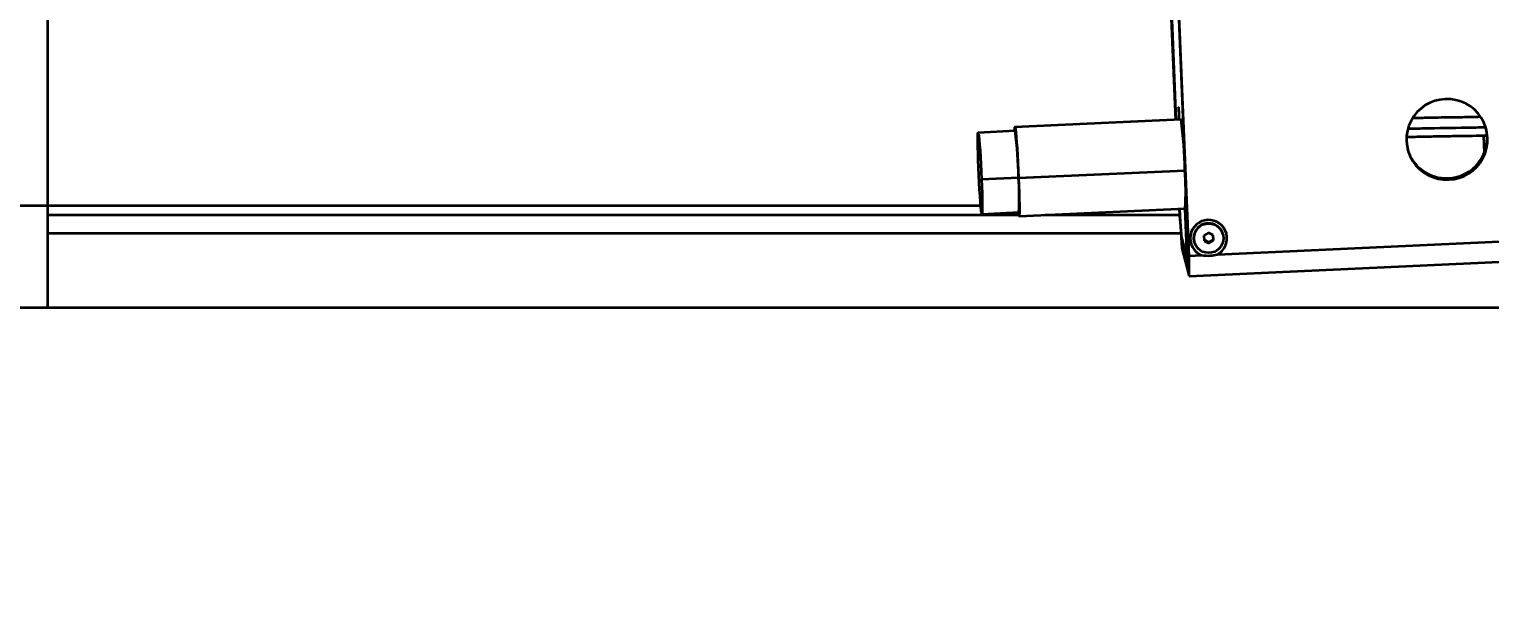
# Model space of a CAD drawing. Header units: millimetres. Extents: x 0 to 420, y 0 to 297.
# Drawn here: x 131.265 to 135.213, y 160.402 to 161.944 of the extents above; entities that cross this region are included whole.
import ezdxf

# ---------------------------------------------------------------- set-up
doc = ezdxf.new("R2010")
doc.units = ezdxf.units.MM
doc.layers.add('尺寸线层', color=150, linetype='Continuous')
doc.styles.add('SLDTEXTSTYLE2', font='TXT', dxfattribs={"width": 0.7})
doc.dimstyles.new('SLDDIMSTYLE0', dxfattribs={"dimtxt": 3.5, "dimasz": 3.302, "dimexe": 0, "dimexo": 0.0625, "dimgap": 0.875, "dimtad": 1, "dimdec": 1, "dimlfac": 100, "dimrnd": 1e-09, "dimzin": 12, "dimdsep": 46, "dimtxsty": 'SLDTEXTSTYLE2', "dimsah": 1, "dimcen": 0.09, "dimadec": 0, "dimazin": 3, "dimtfac": 1, "dimtdec": 3, "dimtofl": 0, "dimtmove": 0, "dimatfit": 3, "dimfxl": 0, "dimfrac": 2, "dimtolj": 1, "dimtzin": 12, "dimarcsym": 0})

# ---------------------------------------------------------------- blocks, each defined once
blk = doc.blocks.new('_D_7')
at = {"layer": '尺寸线层'}
for p, q in [((70.597, 160.4022), (70.597, 246.1922)), ((332.8156, 175.1167), (332.8156, 246.1922)), ((332.8156, 245.1922), (70.597, 245.1922))]:
    blk.add_line(p, q, dxfattribs=at)
for points in [[(70.597, 245.1922), (73.899, 244.6842), (73.899, 245.7002)], [(332.8156, 245.1922), (329.5136, 245.7002), (329.5136, 244.6842)]]:
    blk.add_solid(points, dxfattribs=at)
at = {"layer": '尺寸线层', "insert": (202.8758, 249.704), "char_height": 3.5, "attachment_point": 1, "style": 'SLDTEXTSTYLE2'}
blk.add_mtext('26221.85', dxfattribs=at)

msp = doc.modelspace()

# ---------------------------------------------------------------- linework, layer by layer
at = {"color": 7, "linetype": 'Continuous', "lineweight": 35}
for p, q in [((131.3154, 161.4672), (131.3154, 164.9172)), ((134.3685, 162.073), (134.3985, 161.3533)), ((134.3648, 161.6988), (134.3503, 162.0458)), ((134.3656, 161.6989), (134.3512, 162.0458)), ((134.3658, 161.6989), (134.3514, 162.0458)), ((134.3708, 162.0225), (134.399, 161.3469)), ((134.4005, 161.3314), (134.3718, 162.0185)), ((134.3734, 161.718), (134.3724, 161.718)), ((134.379, 161.6995), (133.9297, 161.6787)), ((133.9302, 161.6687), (133.8303, 161.6641)), ((135.1961, 161.6566), (135.1981, 161.6087)), ((133.9397, 161.5417), (134.389, 161.5624)), ((133.8395, 161.5385), (133.9393, 161.5431)), ((135.1022, 161.5372), (135.1012, 161.5412)), ((126.3154, 161.4672), (131.3154, 161.4672)), ((131.2154, 161.4672), (131.3154, 161.4672)), ((131.3154, 161.4672), (133.8374, 161.4672)), ((131.3154, 161.1922), (131.3154, 161.4672)), ((131.3154, 161.4422), (133.9398, 161.4422)), ((133.8405, 161.4444), (133.9403, 161.449)), ((133.9408, 161.439), (134.3901, 161.4597)), ((134.0112, 161.4422), (134.3755, 161.4422)), ((134.3762, 161.4258), (134.3748, 161.459)), ((134.3767, 161.4333), (134.3756, 161.4591)), ((134.3767, 161.4377), (134.3759, 161.4591)), ((134.3804, 161.3844), (134.3767, 161.4377)), ((134.3805, 161.3783), (134.3767, 161.4333)), ((134.377, 161.4333), (134.3767, 161.4333)), ((134.3894, 161.4597), (134.3949, 161.3282)), ((134.3953, 161.3268), (134.3897, 161.4597)), ((134.3762, 161.4258), (134.3812, 161.3523)), ((134.4527, 161.3937), (134.4405, 161.386)), ((134.4655, 161.3872), (134.4527, 161.3937)), ((134.3785, 161.3922), (131.3154, 161.3922)), ((134.3949, 161.3282), (134.3804, 161.3844)), ((134.382, 161.3784), (134.3805, 161.3783)), ((134.3992, 161.3058), (134.3805, 161.3783)), ((134.4145, 161.3699), (134.4146, 161.3695)), ((134.4405, 161.386), (134.4411, 161.3717)), ((134.4532, 161.368), (134.441, 161.3743)), ((134.4411, 161.3717), (134.4539, 161.3652)), ((134.4653, 161.3758), (134.4532, 161.368)), ((134.4539, 161.3652), (134.4532, 161.368)), ((134.4539, 161.3652), (134.4661, 161.3729)), ((134.4648, 161.3875), (134.4653, 161.3758)), ((134.4661, 161.3729), (134.4653, 161.3758)), ((134.4661, 161.3729), (134.4655, 161.3872)), ((134.4772, 161.335), (135.2392, 161.3702)), ((134.492, 161.3894), (134.4919, 161.3899)), ((134.3812, 161.3523), (134.4008, 161.2765)), ((134.3952, 161.3279), (134.3949, 161.3282)), ((134.3987, 161.3135), (134.3953, 161.3268)), ((134.3987, 161.3532), (134.3985, 161.3533)), ((134.3985, 161.3533), (134.3987, 161.3135)), ((134.399, 161.3469), (134.3992, 161.3058)), ((134.4005, 161.3314), (134.4336, 161.333)), ((134.4008, 161.2765), (134.4005, 161.3314)), ((134.4008, 161.2765), (135.2395, 161.3152)), ((134.3992, 161.3131), (134.3987, 161.3135)), ((131.2154, 161.1922), (131.3154, 161.1922)), ((131.3154, 161.1922), (141.2154, 161.1922))]:
    msp.add_line(p, q, dxfattribs=at)
at = {"color": 7, "linetype": 'Continuous', "lineweight": 35, "flags": 128}
for points in [[(134.3737, 161.7131), (134.3733, 161.7197), (134.373, 161.7257), (134.3726, 161.7301), (134.3723, 161.7323), (134.3721, 161.732), (134.3721, 161.7291), (134.3722, 161.7242), (134.3724, 161.718)], [(133.9287, 161.6687), (133.9288, 161.6702), (133.9291, 161.6762), (133.9296, 161.6787), (133.9303, 161.6775), (133.9312, 161.6727), (133.9321, 161.6645), (133.9332, 161.653), (133.9343, 161.6387), (133.9355, 161.622), (133.9366, 161.6033), (133.9377, 161.5833), (133.9388, 161.5626), (133.9397, 161.5417)], [(133.8314, 161.57), (133.8306, 161.5897), (133.83, 161.6082), (133.8296, 161.6249), (133.8294, 161.6391), (133.8294, 161.6505), (133.8296, 161.6586), (133.8299, 161.6632), (133.8305, 161.664), (133.8313, 161.6611), (133.8322, 161.6545), (133.8332, 161.6446), (133.8342, 161.6316), (133.8354, 161.6159), (133.8365, 161.5981), (133.8376, 161.5789), (133.8386, 161.5588), (133.8395, 161.5385)], [(133.8395, 161.5385), (133.8402, 161.5188), (133.8408, 161.5003), (133.8413, 161.4836), (133.8415, 161.4694), (133.8415, 161.458), (133.8413, 161.4499), (133.8409, 161.4453), (133.8403, 161.4445), (133.8396, 161.4474), (133.8387, 161.454), (133.8377, 161.4639), (133.8366, 161.4769), (133.8355, 161.4926), (133.8344, 161.5104), (133.8333, 161.5296), (133.8323, 161.5497), (133.8314, 161.57)], [(133.9397, 161.5417), (133.9405, 161.5214), (133.9411, 161.5022), (133.9416, 161.4847), (133.9418, 161.4695), (133.9419, 161.4569), (133.9418, 161.4475), (133.9414, 161.4415), (133.9409, 161.439), (133.9402, 161.4402), (133.9394, 161.445), (133.9389, 161.4489)]]:
    msp.add_lwpolyline(points, dxfattribs=at)
at = {"color": 7, "linetype": 'Continuous', "lineweight": 35}
msp.add_circle((134.4534, 161.3791), 0.0399, dxfattribs=at)
for centre, radius, start, end in [((135.0968, 161.6459), 0.1088, 91.9451, 272.8322), ((135.0985, 161.646), 0.1088, 271.9451, 92.8322), ((134.6275, 161.7254), 0.2552, 181.66, 185.876), ((134.1721, 161.7022), 0.2018, 359.1547, 3.0906), ((133.2386, 161.5477), 1.1505, 0.7344, 7.5813), ((135.0968, 161.6508), 0.1097, 272.2914, 12.9781), ((132.949, 161.5343), 0.9903, 0.5119, 7.8037), ((135.0956, 161.6501), 0.1091, 195.7624, 272.9218), ((133.7126, 161.5038), 0.6789, 356.2818, 4.9583), ((133.2398, 161.4885), 0.7017, 356.7732, 4.4669), ((134.4533, 161.3786), 0.0498, 298.6071, 246.6819), ((134.4531, 161.3796), 0.0399, 92.2964, 194.0596), ((134.4536, 161.3798), 0.0396, 14.6477, 92.945)]:
    msp.add_arc(centre, radius, start, end, dxfattribs=at)
for points, knots in [([(135.2012, 161.6781), (135.1842, 161.6778), (135.1286, 161.6767), (135.0598, 161.6759), (135.007, 161.6745), (134.9931, 161.6741)], [0, 0, 0, 0, 0.244883, 0.799877, 1, 1, 1, 1]), ([(135.1883, 161.7065), (135.1785, 161.7063), (135.1596, 161.7059), (135.1324, 161.7055), (135.1041, 161.7051), (135.0708, 161.7045), (135.037, 161.7039), (135.014, 161.7033), (135.005, 161.7031)], [0, 0, 0, 0, 0.16174, 0.307844, 0.447809, 0.625778, 0.853583, 1, 1, 1, 1]), ([(134.9894, 161.6527), (135.0043, 161.6531), (135.0335, 161.6538), (135.0765, 161.6546), (135.1305, 161.6555), (135.1729, 161.6561), (135.2018, 161.6567), (135.2048, 161.6567)], [0, 0, 0, 0, 0.204999, 0.40562, 0.59837, 0.958382, 1, 1, 1, 1]), ([(134.4336, 161.333), (134.4417, 161.3322), (134.4562, 161.3308), (134.4707, 161.3337), (134.4772, 161.335)], [0, 0, 0, 0, 0.550095, 1, 1, 1, 1])]:
    msp.add_open_spline(points, degree=3, knots=knots, dxfattribs=at)

# ---------------------------------------------------------------- dimensions: what is measured, and where the dimension line sits
at = {"layer": '尺寸线层'}
dim = msp.add_linear_dim(base=(70.597, 245.1922), p1=(332.8156, 175.1167), p2=(70.597, 160.4022), angle=0, dimstyle='SLDDIMSTYLE0', dxfattribs=at)
dim.commit()
dim.dimension.update_dxf_attribs({"geometry": '_D_7', "text_midpoint": (209.0129, 245.1922), "dimtype": 160})

doc.saveas('drawing.dxf')
